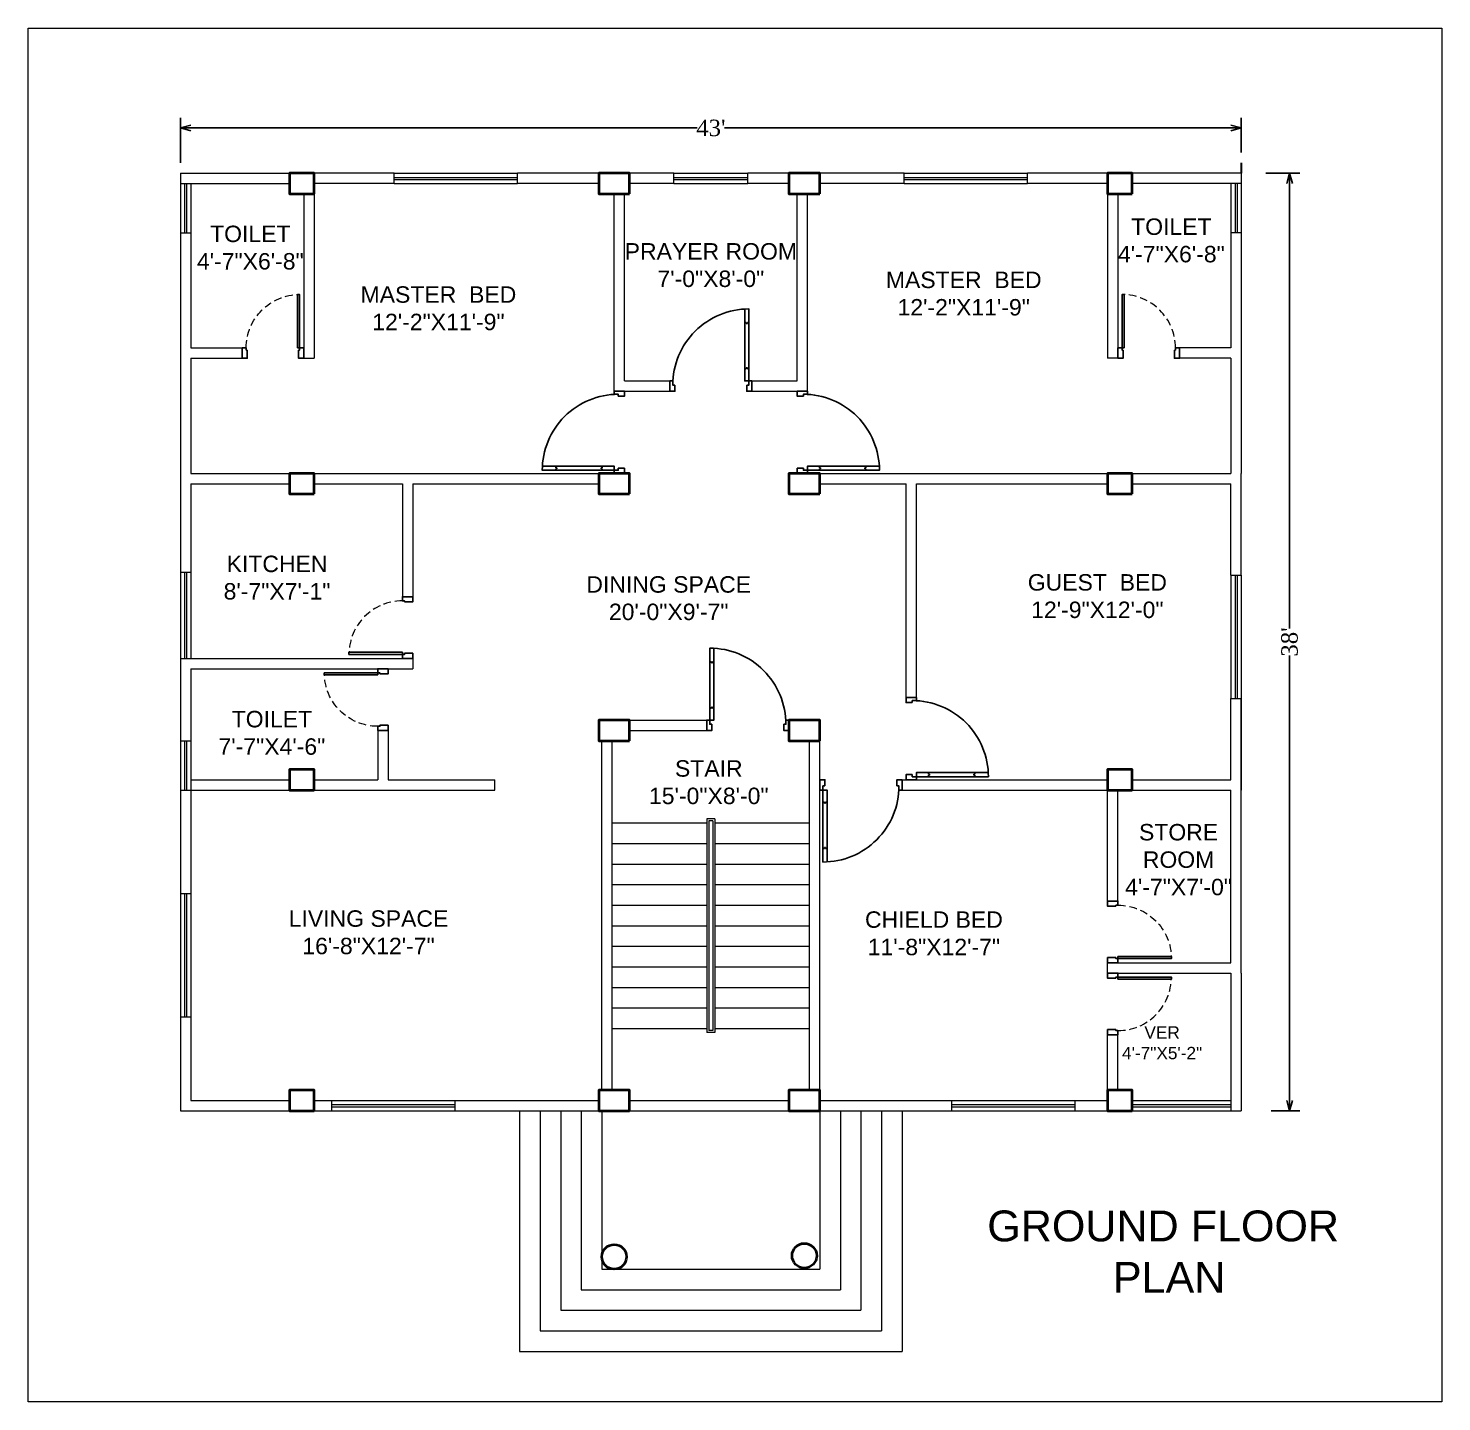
# Model space of a CAD drawing. Header units: inches. Extents: x -163735 to 106394, y -4543 to 35159.
# Drawn here: x -50612 to -49924, y 10016 to 10684 of the extents above; entities that cross this region are included whole.
import ezdxf

# ---------------------------------------------------------------- set-up
doc = ezdxf.new("R2010")
doc.units = ezdxf.units.IN
doc.header["$MEASUREMENT"] = 0
doc.linetypes.add('DASHED2', pattern=[0.375, 0.25, -0.125])
for name, color, linetype, lineweight in [('A-illustr-FURNITURE', 34, 'Continuous', 0), ('COLUM', 1, 'Continuous', 0), ('Dimenson', 16, 'Continuous', 9), ('wall', 7, 'Continuous', 15), ('WALL 1', 5, 'Continuous', 20), ('wall hatch', 7, 'Continuous', 9)]:
    doc.layers.add(name, color=color, linetype=linetype, lineweight=lineweight)
doc.layers.add('door', color=210, linetype='Continuous')
doc.styles.get("Standard").update_dxf_attribs({"font": 'times.ttf'})
doc.dimstyles.new('FEET', dxfattribs={"dimtxt": 8, "dimasz": 5, "dimexe": 5, "dimexo": 5, "dimgap": 0.09, "dimtad": 0, "dimdec": 0, "dimzin": 0, "dimdsep": 46, "dimlunit": 4, "dimtxsty": 'Standard', "dimblk": 'OPEN30', "dimcen": 0.09, "dimadec": 0, "dimazin": 0, "dimtfac": 1, "dimtdec": 0, "dimtofl": 0, "dimtmove": 0, "dimatfit": 3, "dimfxl": 0.18, "dimtolj": 1, "dimtzin": 0, "dimarcsym": 0})

# ---------------------------------------------------------------- blocks, each defined once
blk = doc.blocks.new('D540')
at = {"layer": 'door', "linetype": 'Continuous'}
for p, q in [((1.5, 33.4), (2.25, 33.4)), ((2.25, 33.4), (2.25, 32.9)), ((2.25, 32.9), (2.75, 32.9)), ((2.75, 32.9), (2.75, 33.4)), ((2.75, 33.4), (3.5, 33.4)), ((1.5, 10.84), (2.25, 10.84)), ((2.25, 11.34), (2.75, 11.34)), ((2.25, 10.84), (2.25, 11.34)), ((2.75, 11.34), (2.75, 10.84)), ((2.75, 10.84), (3.5, 10.84))]:
    blk.add_line(p, q, dxfattribs=at)
at = {"layer": 'door'}
blk.add_lwpolyline([(38.5, 3, 0.414214), (1.5, 40), (1.5, 5), (3.5, 5), (3.5, 39.95)], format="xyb", dxfattribs=at)
for points in [[(2.5, 3), (2.5, 0), (0, 0), (0, 5), (1.5, 5), (1.5, 3)], [(37.5, 3), (37.5, 0), (40, 0), (40, 5), (38.5, 5), (38.5, 3)]]:
    blk.add_lwpolyline(points, close=True, dxfattribs=at)
blk = doc.blocks.new('Door-26')
at = {"layer": 'door'}
for points in [[(-4, 27.5), (-4, 28), (-5, 28), (-5, 30), (0, 30), (0, 27.5)], [(-5, 3), (-31, 3), (-31, 2), (-5, 2)], [(-4, 2.5), (-4, 2), (-5, 2), (-5, 0), (0, 0), (0, 2.5)]]:
    blk.add_lwpolyline(points, close=True, dxfattribs=at)
at = {"layer": 'door', "linetype": 'DASHED2', "lineweight": 9, "ltscale": 15}
blk.add_arc((-5, 2), 26, 90, 180, dxfattribs=at)
blk = doc.blocks.new('_Open30')
at = {"color": 0, "linetype": 'ByBlock', "lineweight": -2}
for p, q in [((-1, 0.27), (0, 0)), ((0, 0), (-1, -0.27)), ((0, 0), (-1, 0))]:
    blk.add_line(p, q, dxfattribs=at)
blk = doc.blocks.new('*D420')
at = {"layer": 'Defpoints', "color": 0, "lineweight": 30}
for p in [(-50021.5, 10635.5), (-50021.5, 10618.5), (-50537.5, 10613.5)]:
    blk.add_point(p, dxfattribs=at)
at = {"layer": 'wall', "color": 0, "lineweight": -2}
for p, q in [((-50537.5, 10618.5), (-50537.5, 10640.5)), ((-50021.5, 10623.5), (-50021.5, 10640.5)), ((-50532.5, 10635.5), (-50286.22, 10635.5)), ((-50026.5, 10635.5), (-50272.78, 10635.5))]:
    blk.add_line(p, q, dxfattribs=at)
at = {"layer": 'wall', "color": 0, "lineweight": -2, "xscale": 5, "yscale": 5, "zscale": 5, "rotation": 180}
blk.add_blockref('_Open30', (-50537.5, 10635.5), dxfattribs=at)
at = {"layer": 'wall', "color": 0, "lineweight": -2, "xscale": 5, "yscale": 5, "zscale": 5}
blk.add_blockref('_Open30', (-50021.5, 10635.5), dxfattribs=at)
at = {"layer": 'wall', "color": 0, "lineweight": 30, "insert": (-50279.5, 10635.5), "char_height": 8, "attachment_point": 5}
blk.add_mtext("\\A1;43'", dxfattribs=at)
blk = doc.blocks.new('*D380')
at = {"layer": 'Defpoints', "color": 0, "lineweight": 30}
for p in [(-50014.5, 10613.5), (-50012, 10157.5), (-49998, 10157.5)]:
    blk.add_point(p, dxfattribs=at)
at = {"layer": 'wall', "color": 0, "lineweight": -2}
for p, q in [((-50009.5, 10613.5), (-49993, 10613.5)), ((-49998, 10608.5), (-49998, 10392.07)), ((-49998, 10162.5), (-49998, 10378.93)), ((-50007, 10157.5), (-49993, 10157.5))]:
    blk.add_line(p, q, dxfattribs=at)
at = {"layer": 'wall', "color": 0, "lineweight": -2, "xscale": 5, "yscale": 5, "zscale": 5}
for p, rotation in [((-49998, 10613.5), 90), ((-49998, 10157.5), 270)]:
    blk.add_blockref('_Open30', p, dxfattribs=dict(at, rotation=rotation))
at = {"layer": 'wall', "color": 0, "lineweight": 30, "insert": (-49998, 10385.5), "char_height": 8, "attachment_point": 5, "rotation": 90}
blk.add_mtext("\\A1;38'", dxfattribs=at)

msp = doc.modelspace()

# ---------------------------------------------------------------- linework, layer by layer
at = {"color": 1, "lineweight": 40}
for points in [[(-50472.5, 10603.5), (-50472.5, 10613.5), (-50484.5, 10613.5), (-50484.5, 10603.5)], [(-50319, 10603.5), (-50319, 10613.5), (-50334, 10613.5), (-50334, 10603.5)], [(-50226.5, 10603.5), (-50226.5, 10613.5), (-50241.5, 10613.5), (-50241.5, 10603.5)], [(-50074.5, 10603.5), (-50074.5, 10613.5), (-50086.5, 10613.5), (-50086.5, 10603.5)], [(-50472.5, 10457.5), (-50472.5, 10467.5), (-50484.5, 10467.5), (-50484.5, 10457.5)], [(-50319, 10457.5), (-50319, 10467.5), (-50334, 10467.5), (-50334, 10457.5)], [(-50226.5, 10457.5), (-50226.5, 10467.5), (-50241.5, 10467.5), (-50241.5, 10457.5)], [(-50074.5, 10457.5), (-50074.5, 10467.5), (-50086.5, 10467.5), (-50086.5, 10457.5)], [(-50319, 10337.5), (-50319, 10347.5), (-50334, 10347.5), (-50334, 10337.5)], [(-50226.5, 10337.5), (-50226.5, 10347.5), (-50241.5, 10347.5), (-50241.5, 10337.5)], [(-50472.5, 10313.5), (-50472.5, 10323.5), (-50484.5, 10323.5), (-50484.5, 10313.5)], [(-50074.5, 10313.5), (-50074.5, 10323.5), (-50086.5, 10323.5), (-50086.5, 10313.5)], [(-50472.5, 10157.5), (-50472.5, 10167.5), (-50484.5, 10167.5), (-50484.5, 10157.5)], [(-50319, 10157.5), (-50319, 10167.5), (-50334, 10167.5), (-50334, 10157.5)], [(-50226.5, 10157.5), (-50226.5, 10167.5), (-50241.5, 10167.5), (-50241.5, 10157.5)], [(-50074.5, 10157.5), (-50074.5, 10167.5), (-50086.5, 10167.5), (-50086.5, 10157.5)]]:
    msp.add_lwpolyline(points, close=True, dxfattribs=at)
for centre in [(-50326.5, 10086.5), (-50234, 10087)]:
    msp.add_circle(centre, 6, dxfattribs=at)
at = {"layer": 'Dimenson', "color": 4, "linetype": 'ByBlock'}
msp.add_lwpolyline([(-50611.5, 10684), (-49924, 10684), (-49924, 10016), (-50611.5, 10016)], close=True, dxfattribs=at)
at = {"layer": 'wall', "lineweight": 30}
msp.add_line((-50021.5, 10618.5), (-50021.5, 10613.5), dxfattribs=at)
at = {"layer": 'wall'}
for p, q in [((-50537.5, 10613.5), (-50484.5, 10613.5)), ((-50537.5, 10613.5), (-50537.5, 10608.5)), ((-50537.5, 10608.5), (-50484.5, 10608.5)), ((-50433.5, 10613.5), (-50477.5, 10613.5)), ((-50433.5, 10608.5), (-50472.5, 10608.5)), ((-50472.5, 10608.5), (-50472.5, 10523.5)), ((-50433.5, 10608.5), (-50433.5, 10613.5)), ((-50297.5, 10613.5), (-50373.5, 10613.5)), ((-50373.5, 10608.5), (-50373.5, 10613.5)), ((-50334, 10608.5), (-50373.5, 10608.5)), ((-50297.5, 10608.5), (-50319, 10608.5)), ((-50297.5, 10608.5), (-50297.5, 10613.5)), ((-50185.5, 10613.5), (-50261.5, 10613.5)), ((-50261.5, 10608.5), (-50261.5, 10613.5)), ((-50241.5, 10608.5), (-50261.5, 10608.5)), ((-50185.5, 10608.5), (-50226.5, 10608.5)), ((-50185.5, 10608.5), (-50185.5, 10613.5)), ((-50069.5, 10613.5), (-50125.5, 10613.5)), ((-50125.5, 10608.5), (-50125.5, 10613.5)), ((-50086.5, 10608.5), (-50125.5, 10608.5)), ((-50021.5, 10613.5), (-50084.5, 10613.5)), ((-50021.5, 10608.5), (-50074.5, 10608.5)), ((-50021.5, 10613.5), (-50021.5, 10608.5)), ((-50477.5, 10603.5), (-50477.5, 10523.5)), ((-50326.5, 10507.5), (-50326.5, 10603.5)), ((-50321.5, 10512.5), (-50321.5, 10603.5)), ((-50237.5, 10512.5), (-50237.5, 10603.5)), ((-50232.5, 10507.5), (-50232.5, 10603.5)), ((-50086.5, 10603.5), (-50086.5, 10523.5)), ((-50081.5, 10603.5), (-50081.5, 10523.5)), ((-50532.5, 10589.5), (-50532.5, 10528.5)), ((-50537.5, 10584.5), (-50537.5, 10557.5)), ((-50537.5, 10584.5), (-50537.5, 10551.5)), ((-50537.5, 10584.5), (-50532.5, 10584.5)), ((-50026.5, 10584.5), (-50026.5, 10567.19)), ((-50026.5, 10584.5), (-50026.5, 10528.5)), ((-50021.5, 10584.5), (-50026.5, 10584.5)), ((-50021.5, 10584.5), (-50021.5, 10551.5)), ((-50537.5, 10551.5), (-50537.5, 10467.5)), ((-50532.5, 10552.5), (-50532.5, 10551.5)), ((-50021.5, 10551.5), (-50021.5, 10467.5)), ((-50532.5, 10528.5), (-50507.5, 10528.5)), ((-50507.5, 10528.5), (-50507.5, 10523.5)), ((-50051.5, 10528.5), (-50051.5, 10523.5)), ((-50026.5, 10528.5), (-50051.5, 10528.5)), ((-50532.5, 10523.5), (-50532.5, 10467.5)), ((-50532.5, 10523.5), (-50507.5, 10523.5)), ((-50477.5, 10523.5), (-50472.5, 10523.5)), ((-50081.5, 10523.5), (-50086.5, 10523.5)), ((-50026.5, 10523.5), (-50051.5, 10523.5)), ((-50026.5, 10523.5), (-50026.5, 10467.5)), ((-50321.5, 10512.5), (-50299.5, 10512.5)), ((-50299.5, 10512.5), (-50299.5, 10507.5)), ((-50259.5, 10512.5), (-50237.5, 10512.5)), ((-50259.5, 10512.5), (-50259.5, 10507.5)), ((-50326.5, 10507.5), (-50299.5, 10507.5)), ((-50259.5, 10507.5), (-50232.5, 10507.5)), ((-50537.5, 10467.5), (-50537.5, 10414.5)), ((-50532.5, 10467.5), (-50484.5, 10467.5)), ((-50477.5, 10467.5), (-50327.5, 10467.5)), ((-50231.5, 10467.5), (-50081.5, 10467.5)), ((-50074.5, 10467.5), (-50026.5, 10467.5)), ((-50021.5, 10418), (-50021.5, 10467.5)), ((-50532.5, 10462.5), (-50484.5, 10462.5)), ((-50532.5, 10462.5), (-50532.5, 10419.5)), ((-50472.5, 10462.5), (-50429.5, 10462.5)), ((-50429.5, 10462.5), (-50429.5, 10407.5)), ((-50424.5, 10462.5), (-50334, 10462.5)), ((-50424.5, 10462.5), (-50424.5, 10407.5)), ((-50226.5, 10462.5), (-50184.5, 10462.5)), ((-50184.5, 10358.5), (-50184.5, 10462.5)), ((-50179.5, 10462.5), (-50158.5, 10462.5)), ((-50179.5, 10462.5), (-50086.5, 10462.5)), ((-50179.5, 10358.5), (-50179.5, 10462.5)), ((-50074.5, 10462.5), (-50026.5, 10462.5)), ((-50026.5, 10418), (-50026.5, 10462.5)), ((-50537.5, 10419.5), (-50532.5, 10419.5)), ((-50026.5, 10418), (-50021.5, 10418)), ((-50429.5, 10407.5), (-50424.5, 10407.5)), ((-50537.5, 10377.5), (-50424.5, 10377.5)), ((-50537.5, 10377.5), (-50537.5, 10337.5)), ((-50424.5, 10377.5), (-50424.5, 10372.5)), ((-50532.5, 10372.5), (-50477.5, 10372.5)), ((-50532.5, 10372.5), (-50532.5, 10337.5)), ((-50477.5, 10372.5), (-50424.5, 10372.5)), ((-50026.5, 10318.5), (-50026.5, 10358)), ((-50026.5, 10358), (-50021.5, 10358)), ((-50021.5, 10308.5), (-50021.5, 10358)), ((-50332.5, 10347.5), (-50320.5, 10347.5)), ((-50332.5, 10347.5), (-50327.5, 10347.5)), ((-50319.5, 10347.5), (-50281.5, 10347.5)), ((-50226.5, 10167.5), (-50226.5, 10347.5)), ((-50441.5, 10342.5), (-50436.5, 10342.5)), ((-50441.5, 10342.5), (-50441.5, 10318.5)), ((-50436.5, 10342.5), (-50436.5, 10318.5)), ((-50319, 10342.5), (-50280.5, 10342.5)), ((-50537.5, 10337.5), (-50532.5, 10337.5)), ((-50332.5, 10167.5), (-50332.5, 10337.5)), ((-50327.5, 10167.5), (-50327.5, 10337.5)), ((-50231.5, 10167.5), (-50231.5, 10337.5)), ((-50021.5, 10313.5), (-50021.5, 10337.5)), ((-50537.5, 10313.5), (-50484.5, 10313.5)), ((-50537.5, 10313.5), (-50537.5, 10263)), ((-50532.5, 10318.5), (-50484.5, 10318.5)), ((-50532.5, 10313.5), (-50384.5, 10313.5)), ((-50532.5, 10313.5), (-50532.5, 10263)), ((-50472.5, 10318.5), (-50468.5, 10318.5)), ((-50472.5, 10318.5), (-50441.5, 10318.5)), ((-50472.5, 10318.5), (-50441.5, 10318.5)), ((-50436.5, 10318.5), (-50384.5, 10318.5)), ((-50436.5, 10318.5), (-50384.5, 10318.5)), ((-50384.5, 10313.5), (-50384.5, 10318.5)), ((-50186.5, 10318.5), (-50086.5, 10318.5)), ((-50186.5, 10318.5), (-50086.5, 10318.5)), ((-50186.5, 10313.5), (-50186.5, 10318.5)), ((-50186.5, 10313.5), (-50074.5, 10313.5)), ((-50086.5, 10259.5), (-50086.5, 10313.5)), ((-50081.5, 10259.5), (-50081.5, 10313.5)), ((-50074.5, 10318.5), (-50026.5, 10318.5)), ((-50074.5, 10313.5), (-50026.5, 10313.5)), ((-50026.5, 10229.5), (-50026.5, 10313.5)), ((-50026.5, 10229.5), (-50026.5, 10313.5)), ((-50021.5, 10224.5), (-50021.5, 10313.5)), ((-50021.5, 10224.5), (-50021.5, 10313.5)), ((-50327.5, 10297.5), (-50281.5, 10297.5)), ((-50327.5, 10297.5), (-50326.5, 10297.5)), ((-50277.5, 10297.5), (-50231.5, 10297.5)), ((-50327.5, 10287.5), (-50281.5, 10287.5)), ((-50277.5, 10287.5), (-50231.5, 10287.5)), ((-50327.5, 10277.5), (-50281.5, 10277.5)), ((-50277.5, 10277.5), (-50231.5, 10277.5)), ((-50327.5, 10267.5), (-50281.5, 10267.5)), ((-50277.5, 10267.5), (-50231.5, 10267.5)), ((-50532.5, 10263), (-50537.5, 10263)), ((-50327.5, 10257.5), (-50281.5, 10257.5)), ((-50277.5, 10257.5), (-50231.5, 10257.5)), ((-50327.5, 10247.5), (-50281.5, 10247.5)), ((-50277.5, 10247.5), (-50231.5, 10247.5)), ((-50327.5, 10237.5), (-50281.5, 10237.5)), ((-50277.5, 10237.5), (-50231.5, 10237.5)), ((-50327.5, 10227.5), (-50281.5, 10227.5)), ((-50277.5, 10227.5), (-50231.5, 10227.5)), ((-50086.5, 10229.5), (-50026.5, 10229.5)), ((-50086.5, 10224.5), (-50086.5, 10229.5)), ((-50086.5, 10224.5), (-50026.5, 10224.5)), ((-50026.5, 10224.5), (-50026.5, 10157.5)), ((-50021.5, 10224.5), (-50021.5, 10157.5)), ((-50327.5, 10217.5), (-50281.5, 10217.5)), ((-50277.5, 10217.5), (-50231.5, 10217.5)), ((-50532.5, 10203), (-50537.5, 10203)), ((-50537.5, 10203), (-50537.5, 10157.5)), ((-50532.5, 10203), (-50532.5, 10162.5)), ((-50327.5, 10207.5), (-50281.5, 10207.5)), ((-50277.5, 10207.5), (-50231.5, 10207.5)), ((-50327.5, 10197.5), (-50281.5, 10197.5)), ((-50277.5, 10197.5), (-50231.5, 10197.5)), ((-50086.5, 10167.5), (-50086.5, 10194.5)), ((-50081.5, 10167.5), (-50081.5, 10194.5)), ((-50532.5, 10162.5), (-50489.5, 10162.5)), ((-50532.5, 10162.5), (-50484.5, 10162.5)), ((-50472.5, 10162.5), (-50464, 10162.5)), ((-50472.5, 10162.5), (-50464, 10162.5)), ((-50464, 10162.5), (-50464, 10157.5)), ((-50404, 10162.5), (-50334, 10162.5)), ((-50404, 10162.5), (-50334, 10162.5)), ((-50404, 10162.5), (-50404, 10157.5)), ((-50319, 10162.5), (-50241.5, 10162.5)), ((-50319, 10162.5), (-50241.5, 10162.5)), ((-50226.5, 10162.5), (-50162.5, 10162.5)), ((-50226.5, 10162.5), (-50162.5, 10162.5)), ((-50162.5, 10162.5), (-50162.5, 10157.5)), ((-50102.5, 10162.5), (-50086.5, 10162.5)), ((-50102.5, 10162.5), (-50102.5, 10157.5)), ((-50537.5, 10157.5), (-50464, 10157.5)), ((-50404, 10157.5), (-50162.5, 10157.5)), ((-50372.5, 10157.5), (-50372.5, 10040.5)), ((-50362.5, 10157.5), (-50362.5, 10050.5)), ((-50352.5, 10157.5), (-50352.5, 10060.5)), ((-50342.5, 10157.5), (-50342.5, 10070.5)), ((-50332.5, 10157.5), (-50332.5, 10080.5)), ((-50226.5, 10157.5), (-50226.5, 10080.5)), ((-50216.5, 10157.5), (-50216.5, 10080.5)), ((-50216.5, 10157.5), (-50216.5, 10070.5)), ((-50206.5, 10157.5), (-50206.5, 10080.5)), ((-50206.5, 10157.5), (-50206.5, 10060.5)), ((-50196.5, 10157.5), (-50196.5, 10050.5)), ((-50186.5, 10157.5), (-50186.5, 10040.5)), ((-50102.5, 10157.5), (-50074.5, 10157.5)), ((-50026.5, 10157.5), (-50021.5, 10157.5)), ((-50332.5, 10080.5), (-50226.5, 10080.5)), ((-50342.5, 10070.5), (-50216.5, 10070.5)), ((-50352.5, 10060.5), (-50206.5, 10060.5)), ((-50362.5, 10050.5), (-50196.5, 10050.5)), ((-50372.5, 10040.5), (-50186.5, 10040.5))]:
    msp.add_line(p, q, dxfattribs=at)
at = {"layer": 'wall', "color": 5}
for p, q in [((-50537.5, 10608.5), (-50537.5, 10584.5)), ((-50535.5, 10608.5), (-50535.5, 10584.5)), ((-50534.5, 10608.5), (-50534.5, 10584.5)), ((-50532.5, 10608.5), (-50532.5, 10584.5)), ((-50433.5, 10613.5), (-50373.5, 10613.5)), ((-50433.5, 10611.5), (-50373.5, 10611.5)), ((-50433.5, 10610.5), (-50373.5, 10610.5)), ((-50433.5, 10608.5), (-50373.5, 10608.5)), ((-50297.5, 10613.5), (-50261.5, 10613.5)), ((-50297.5, 10611.5), (-50261.5, 10611.5)), ((-50297.5, 10610.5), (-50261.5, 10610.5)), ((-50297.5, 10608.5), (-50261.5, 10608.5)), ((-50185.5, 10613.5), (-50125.5, 10613.5)), ((-50185.5, 10611.5), (-50125.5, 10611.5)), ((-50185.5, 10610.5), (-50125.5, 10610.5)), ((-50185.5, 10608.5), (-50125.5, 10608.5)), ((-50026.5, 10608.5), (-50026.5, 10584.5)), ((-50024.5, 10608.5), (-50024.5, 10584.5)), ((-50023.5, 10608.5), (-50023.5, 10584.5)), ((-50021.5, 10608.5), (-50021.5, 10584.5)), ((-50537.5, 10419.5), (-50537.5, 10377.5)), ((-50535.5, 10419.5), (-50535.5, 10377.5)), ((-50534.5, 10419.5), (-50534.5, 10377.5)), ((-50532.5, 10419.5), (-50532.5, 10377.5)), ((-50026.5, 10418), (-50026.5, 10358)), ((-50024.5, 10418), (-50024.5, 10358)), ((-50023.5, 10418), (-50023.5, 10358)), ((-50021.5, 10418), (-50021.5, 10358)), ((-50537.5, 10337.5), (-50537.5, 10313.5)), ((-50535.5, 10337.5), (-50535.5, 10313.5)), ((-50534.5, 10337.5), (-50534.5, 10313.5)), ((-50532.5, 10337.5), (-50532.5, 10313.5)), ((-50537.5, 10263), (-50537.5, 10203)), ((-50535.5, 10263), (-50535.5, 10203)), ((-50534.5, 10263), (-50534.5, 10203)), ((-50532.5, 10263), (-50532.5, 10203)), ((-50464, 10162.5), (-50404, 10162.5)), ((-50162.5, 10162.5), (-50102.5, 10162.5)), ((-50464, 10160.5), (-50404, 10160.5)), ((-50464, 10159.5), (-50404, 10159.5)), ((-50464, 10157.5), (-50404, 10157.5)), ((-50162.5, 10160.5), (-50102.5, 10160.5)), ((-50162.5, 10159.5), (-50102.5, 10159.5)), ((-50162.5, 10157.5), (-50102.5, 10157.5))]:
    msp.add_line(p, q, dxfattribs=at)
at = {"layer": 'wall', "color": 0, "lineweight": 25, "ltscale": 8}
for q in [(-50021.5, 10358), (-50021.5, 10329.5), (-50021.5, 10329.5)]:
    msp.add_line((-50021.5, 10313.5), q, dxfattribs=at)
at = {"layer": 'wall', "color": 4}
for p, q in [((-50074.5, 10162.5), (-50026.5, 10162.5)), ((-50074.5, 10162.5), (-50026.5, 10162.5)), ((-50074.5, 10160.5), (-50026.5, 10160.5)), ((-50074.5, 10160.5), (-50026.5, 10160.5)), ((-50074.5, 10159.5), (-50026.5, 10159.5)), ((-50074.5, 10157.5), (-50024.5, 10157.5))]:
    msp.add_line(p, q, dxfattribs=at)
at = {"layer": 'WALL 1', "color": 1, "linetype": 'ByBlock'}
for p, q in [((-50281.5, 10299.5), (-50281.5, 10195.5)), ((-50277.5, 10299.5), (-50281.5, 10299.5)), ((-50277.5, 10299.5), (-50277.5, 10195.5)), ((-50278.5, 10298.5), (-50280.5, 10298.5)), ((-50280.5, 10298.5), (-50280.5, 10196.5)), ((-50278.5, 10298.5), (-50278.5, 10196.5)), ((-50278.5, 10196.5), (-50280.5, 10196.5)), ((-50277.5, 10195.5), (-50281.5, 10195.5))]:
    msp.add_line(p, q, dxfattribs=at)

# ---------------------------------------------------------------- block references
at = {"layer": 'wall', "xscale": -1}
msp.add_blockref('D540', (-50259.5, 10507.5), dxfattribs=at)
at = {"layer": 'wall hatch', "color": 3, "lineweight": 25, "ltscale": 8, "xscale": -1}
for name, p, rotation in [('Door-26', (-50477.5, 10523.5), 90), ('D540', (-50237.5, 10467.5), 270), ('Door-26', (-50436.5, 10372.5), 180), ('D540', (-50184.5, 10318.5), 270), ('D540', (-50226.5, 10318.5), 180)]:
    msp.add_blockref(name, p, dxfattribs=dict(at, rotation=rotation))
at = {"layer": 'wall hatch', "color": 3, "lineweight": 25, "ltscale": 8}
for name, p, rotation in [('Door-26', (-50081.5, 10523.5), 270), ('D540', (-50321.5, 10467.5), 90), ('Door-26', (-50086.5, 10224.5), 180)]:
    msp.add_blockref(name, p, dxfattribs=dict(at, rotation=rotation))
for name, p in [('Door-26', (-50424.5, 10377.5)), ('D540', (-50281.5, 10342.5))]:
    msp.add_blockref(name, p, dxfattribs=at)
at = {"layer": 'wall hatch', "color": 3, "lineweight": 25, "ltscale": 8, "xscale": -1}
msp.add_blockref('Door-26', (-50086.5, 10229.5), dxfattribs=at)

# ---------------------------------------------------------------- texts
at = {"layer": 'A-illustr-FURNITURE', "color": 0, "linetype": 'ByBlock', "lineweight": 30, "insert": (-50059.5, 10109), "char_height": 15, "width": 374.2343, "attachment_point": 2}
msp.add_mtext('{\\fArial|b0|i0|c0|p34;\\C4;GROUND FLOOR\\P PLAN}', dxfattribs=at)
at = {"layer": 'COLUM', "color": 5, "width": 99.3021}
for s, insert, char_height, attachment_point in [('{\\fArial|b0|i0|c0|p34;\\C4;TOILET\\P4\'-7"X6\'-8"}', (-50503.5, 10588), 8, 2), ('{\\fArial|b0|i0|c0|p34;\\C4;TOILET\\P4\'-7"X6\'-8"}', (-50055.5, 10591.5), 8, 2), ('{\\fArial|b0|i0|c0|p34;\\C4;PRAYER ROOM\\P7\'-0"X8\'-0"}', (-50279.5, 10579.5), 8, 2), ('{\\fArial|b0|i0|c0|p34;\\C4;MASTER  BED\\P12\'-2"X11\'-9"}', (-50156.5, 10565.64), 8, 2), ('{\\fArial|b0|i0|c0|p34;\\C4;MASTER  BED\\P12\'-2"X11\'-9"}', (-50412, 10558.5), 8, 2), ('{\\fArial|b0|i0|c0|p34;\\C4;KITCHEN\\P8\'-7"X7\'-1"}', (-50490.5, 10427.5), 8, 2), ('{\\fArial|b0|i0|c0|p34;\\C4;DINING SPACE\\P20\'-0"X9\'-7"}', (-50300, 10417.5), 8, 2), ('{\\fArial|b0|i0|c0|p34;\\C4;GUEST  BED\\P12\'-9"X12\'-0"}', (-50091.5, 10418.5), 8, 2), ('{\\fArial|b0|i0|c0|p34;\\C4;TOILET\\P7\'-7"X4\'-6"}', (-50493, 10352), 8, 2), ('{\\fArial|b0|i0|c0|p34;\\C4;STAIR \\P15\'-0"X8\'-0"}', (-50280.5, 10328), 8, 2), ('{\\fArial|b0|i0|c0|p34;\\C4;STORE\\PROOM\\P4\'-7"X7\'-0"}', (-50052, 10297), 8, 2), ('{\\fArial|b0|i0|c0|p34;\\C4;LIVING SPACE\\P16\'-8"X12\'-7"}', (-50446, 10255), 8, 2), ('{\\fArial|b0|i0|c0|p34;\\C4;CHIELD BED\\P11\'-8"X12\'-7"}', (-50171, 10254.5), 8, 2), ('{\\fArial|b0|i0|c0|p34;\\C4;VER\\P4\'-7"X5\'-2"}', (-50060, 10182.5), 6, 8)]:
    msp.add_mtext(s, dxfattribs=dict(at, insert=insert, char_height=char_height, attachment_point=attachment_point))

# ---------------------------------------------------------------- dimensions: what is measured, and where the dimension line sits
at = {"layer": 'wall', "lineweight": 30}
dim = msp.add_linear_dim(base=(-50021.5, 10635.5), p1=(-50537.5, 10613.5), p2=(-50021.5, 10618.5), dimstyle='FEET', dxfattribs=at)
dim.commit()
dim.dimension.update_dxf_attribs({"geometry": '*D420', "text_midpoint": (-50279.5, 10635.5)})
dim = msp.add_linear_dim(base=(-49998, 10157.5), p1=(-50014.5, 10613.5), p2=(-50012, 10157.5), angle=90, dimstyle='FEET', dxfattribs=at)
dim.commit()
dim.dimension.update_dxf_attribs({"geometry": '*D380', "text_midpoint": (-49998, 10385.5)})

doc.saveas('drawing.dxf')
